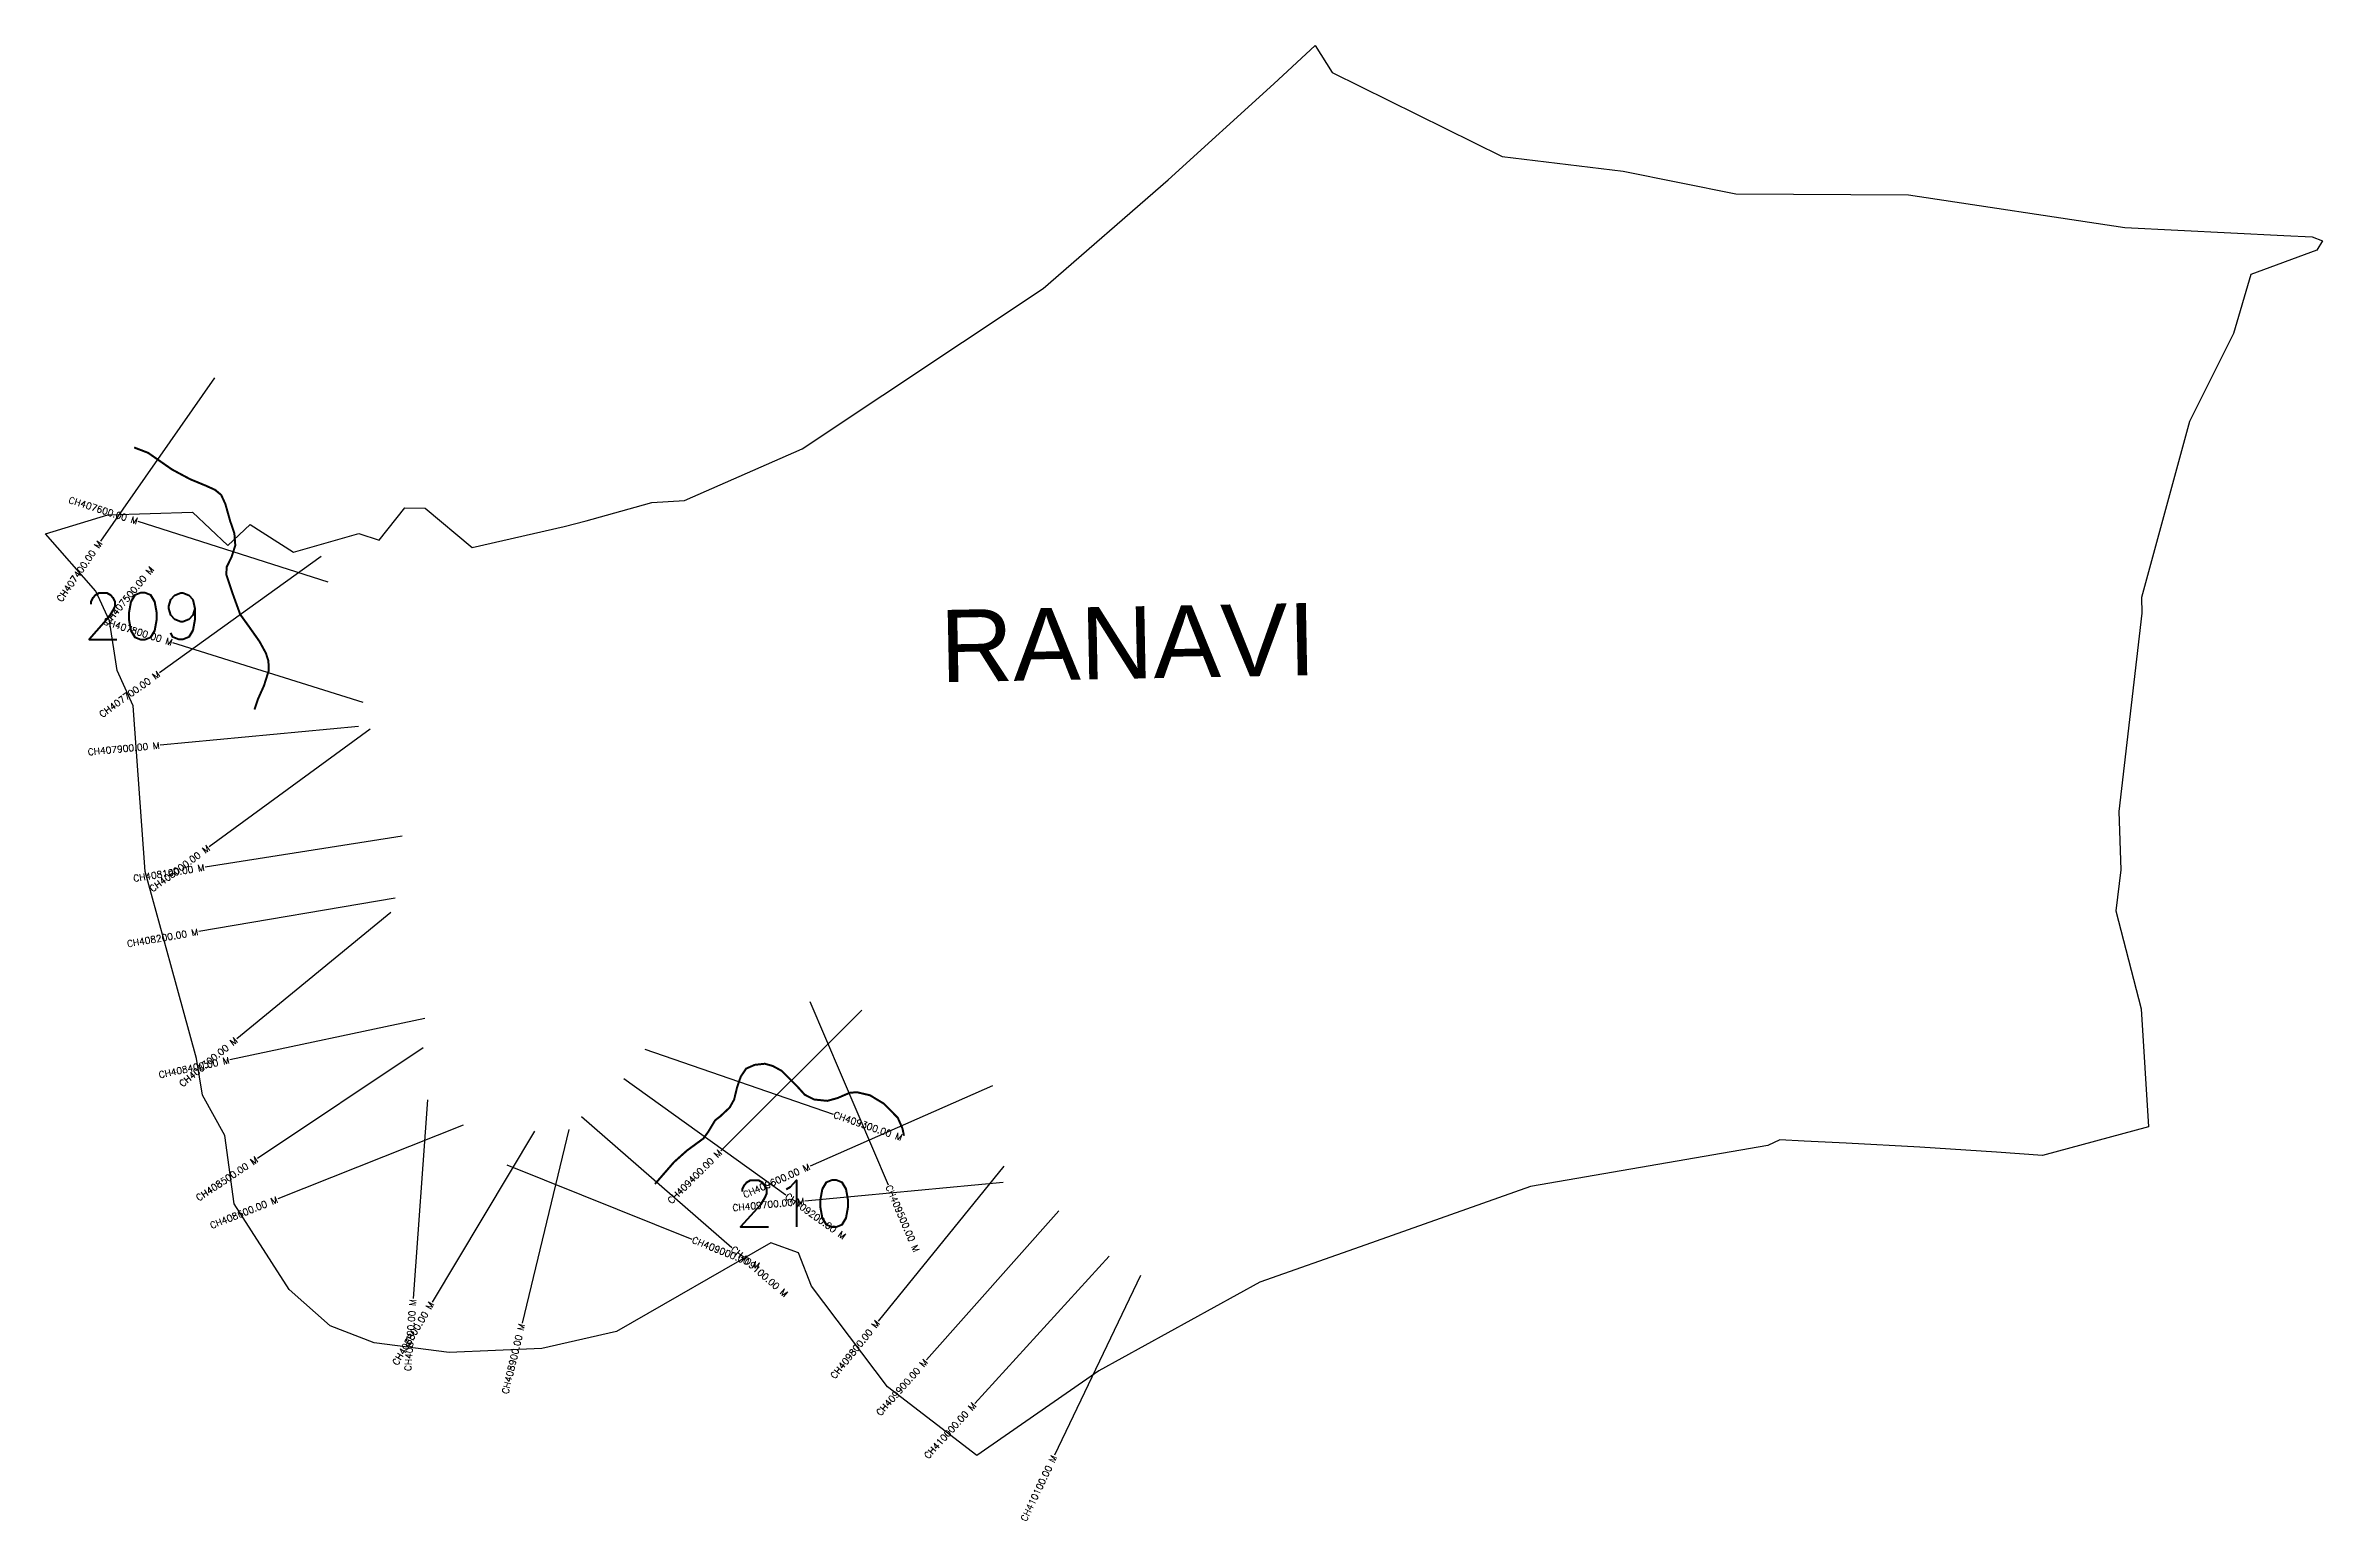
# Model space of a CAD drawing. Header units: metres. Extents: x 303668 to 307095, y 1938563 to 1940784.
import ezdxf
from ezdxf.enums import TextEntityAlignment as Align

# ---------------------------------------------------------------- set-up
doc = ezdxf.new("R2010")
doc.units = ezdxf.units.M
for name, color, linetype in [('CS', 134, 'Continuous'), ('CSMark', 6, 'Continuous'), ('NATURALLY PROTECTED', 3, 'Continuous'), ('VILLAGE NAME', 250, 'Continuous')]:
    doc.layers.add(name, color=color, linetype=linetype)
doc.styles.get("Standard").update_dxf_attribs({"font": 'simplex.shx'})

msp = doc.modelspace()

# ---------------------------------------------------------------- linework, layer by layer
at = {"color": 6, "flags": 128}
msp.add_lwpolyline([(303668, 1940048.5), (303761.9, 1940076.9), (303889.4, 1940081.1), (303942.5, 1940031.1), (303976.2, 1940062.4), (304041.3, 1940021), (304139.7, 1940048.8), (304170.2, 1940038.9), (304208.6, 1940087.4), (304239.5, 1940087.3), (304310.2, 1940028), (304448.7, 1940059.7), (304481.5, 1940068.1), (304555.6, 1940088.6), (304580.6, 1940095.5), (304629.5, 1940098.7), (304806.7, 1940176.5), (305169.3, 1940418), (305357.5, 1940581.3), (305516.4, 1940725.9), (305578.7, 1940783.6), (305604.2, 1940742.8), (305860.2, 1940616.5), (306042.2, 1940594.7), (306211.7, 1940560.5), (306471.5, 1940558.6), (306797.1, 1940509.6), (307036.2, 1940497.6), (307079.3, 1940495.5), (307094.6, 1940489.4), (307085.9, 1940475.3), (306986.6, 1940438.8), (306960.6, 1940350.3), (306894.3, 1940217.5), (306822.1, 1939952.6), (306822.7, 1939928.9), (306788.1, 1939630.3), (306791.3, 1939542.6), (306783.6, 1939481.1), (306821.8, 1939333.2), (306833, 1939155.9), (306673.1, 1939112.5), (306604.1, 1939117.8), (306488.8, 1939125.3), (306377.7, 1939131), (306314.8, 1939134.3), (306277.9, 1939136.2), (306259.8, 1939127.8), (305902.7, 1939065.8), (305646.4, 1938975.3), (305495.2, 1938922), (305252.9, 1938788.5), (305069.4, 1938660.8), (304935.3, 1938764.5), (304820.8, 1938915.9), (304801.3, 1938965.9), (304759.6, 1938981.3), (304527.2, 1938847.8), (304414.8, 1938822.1), (304275.6, 1938816), (304162.7, 1938830.3), (304096.2, 1938855.9), (304034.5, 1938910.7), (303951.7, 1939039.8), (303937.7, 1939142.7), (303904.3, 1939203.5), (303895.2, 1939258.8), (303856.7, 1939399.4), (303818.2, 1939539.9), (303799.7, 1939789.5), (303775.8, 1939842.5), (303764.5, 1939917.7), (303743.8, 1939962.3), (303668, 1940048.5)], dxfattribs=at)
at = {"layer": 'CS'}
for p, q in [((303922.5, 1940283.5), (303750.7, 1940037.5)), ((304093.4, 1939975.7), (303807.5, 1940066.8)), ((304082.9, 1940014.6), (303839.4, 1939839.3)), ((304146, 1939794.5), (303859.8, 1939884.4)), ((304139.2, 1939758.3), (303840.6, 1939730.2)), ((304156.5, 1939754.4), (303914.4, 1939577.2)), ((304204.5, 1939593.1), (303908.2, 1939546.5)), ((304194.3, 1939500.2), (303898.6, 1939449.6)), ((304187.8, 1939478.4), (303955.8, 1939288.2)), ((304239, 1939318.9), (303945.6, 1939256.5)), ((304896.5, 1939331.6), (304684.1, 1939119.7)), ((304818, 1939344.3), (304936.1, 1939068.5)), ((304236.5, 1939274.6), (303986.9, 1939108.2)), ((304569.9, 1939272.7), (304853.5, 1939174.8)), ((304538.4, 1939228.6), (304781.9, 1939053.3)), ((305093.3, 1939217.4), (304818.6, 1939096.7)), ((304242.9, 1939196.4), (304221.1, 1938897.2)), ((304296.5, 1939158), (304017.7, 1939047.1)), ((304404, 1939149.2), (304249.7, 1938891.9)), ((304455.5, 1939151.8), (304385.2, 1938860.2)), ((304474.6, 1939171.2), (304700.8, 1938974.1)), ((304362.3, 1939098.4), (304640.7, 1938986.6)), ((305110, 1939096.5), (304921.1, 1938863.4)), ((305109.4, 1939072.1), (304810.8, 1939044)), ((305192.7, 1939029.2), (304993.6, 1938804.8)), ((305268.5, 1938961), (305066.5, 1938739.2)), ((305316, 1938932.1), (305186.6, 1938661.4))]:
    msp.add_line(p, q, dxfattribs=at)
at = {"layer": 'NATURALLY PROTECTED', "const_width": 3, "flags": 128}
for points in [[(303801.3, 1940178.5), (303822.4, 1940170.4), (303858.4, 1940145.3), (303885.7, 1940130.7), (303909.6, 1940120.8), (303923.1, 1940114.7), (303932.4, 1940107), (303938.7, 1940093.2), (303945.9, 1940067.6), (303952.2, 1940049.3), (303953.6, 1940031), (303948, 1940013.6), (303940.6, 1939998.5), (303940.1, 1939987.2), (303948.6, 1939961.3), (303961, 1939927.1), (303974, 1939909.1), (303990.1, 1939886.3), (303999.7, 1939868.7), (304003.4, 1939857.1), (304004, 1939842.8), (303996.8, 1939820), (303987.8, 1939799.9), (303982.5, 1939784)], [(304585, 1939069.8), (304585.7, 1939070.3), (304614, 1939102.8), (304633.4, 1939120.1), (304658.1, 1939138.2), (304665.3, 1939148.2), (304675.8, 1939165.6), (304683.3, 1939171.4), (304697.6, 1939184.8), (304704.3, 1939196.8), (304708.7, 1939215.2), (304714.3, 1939231.4), (304722.4, 1939243.4), (304735.2, 1939249), (304750.5, 1939250.7), (304762.5, 1939247.3), (304776, 1939239.9), (304798.8, 1939217.1), (304810.5, 1939204.1), (304824.5, 1939196.9), (304844.4, 1939194.8), (304859.8, 1939199), (304878.1, 1939206.9), (304888.8, 1939207.9), (304908.8, 1939203.2), (304929.9, 1939190.4), (304950.6, 1939169.3), (304957.6, 1939153.3), (304959.9, 1939142.4)]]:
    msp.add_lwpolyline(points, dxfattribs=at)

# ---------------------------------------------------------------- texts
at = {"char_height": 70, "attachment_point": 1}
for s, insert in [('209', (303724.5, 1939959.5)), ('210', (304704.9, 1939075.2))]:
    msp.add_mtext_dynamic_manual_height_columns(s, width=95.172, gutter_width=1, heights=[0], dxfattribs=dict(at, insert=insert))
at = {"layer": 'CSMark'}
for s, rotation, p in [('CH407600.00 M', 342.3395, (303806.6, 1940067.1)), ('CH407400.00 M', 55.081, (303750.2, 1940036.7)), ('CH407500.00 M', 50.3734, (303828.2, 1939997.2)), ('CH407800.00 M', 342.5605, (303858.9, 1939884.7)), ('CH407700.00 M', 35.7432, (303838.6, 1939838.7)), ('CH407900.00 M', 5.3803, (303839.6, 1939730.1)), ('CH408000.00 M', 36.1963, (303913.6, 1939576.6)), ('CH408100.00 M', 8.9345, (303907.2, 1939546.3)), ('CH408200.00 M', 9.7121, (303897.6, 1939449.4)), ('CH408300.00 M', 39.3312, (303955, 1939287.6)), ('CH408400.00 M', 12.0131, (303944.6, 1939256.3)), ('CH409400.00 M', 44.9316, (304683.4, 1939119)), ('CH408500.00 M', 33.7062, (303986.1, 1939107.6)), ('CH409600.00 M', 23.7284, (304817.7, 1939096.3)), ('CH408600.00 M', 21.6949, (304016.8, 1939046.7)), ('CH409700.00 M', 5.3872, (304809.8, 1939043.9)), ('CH408800.00 M', 59.0529, (304249.2, 1938891.1)), ('CH408700.00 M', 85.8273, (304221, 1938896.2)), ('CH408900.00 M', 76.4484, (304384.9, 1938859.2)), ('CH409800.00 M', 50.9671, (304920.4, 1938862.7)), ('CH409900.00 M', 48.4031, (304992.9, 1938804.1)), ('CH410000.00 M', 47.6851, (305065.8, 1938738.5)), ('CH410100.00 M', 64.4542, (305186.2, 1938660.5))]:
    msp.add_text(s, height=10, rotation=rotation, dxfattribs=at).set_placement(p, align=Align.MIDDLE_RIGHT)
for s, rotation, p in [('CH409300.00 M', 340.9627, (304854.4, 1939174.5)), ('CH409200.00 M', 324.2544, (304782.7, 1939052.8)), ('CH409500.00 M', 293.1854, (304936.5, 1939067.6)), ('CH409000.00 M', 338.1153, (304641.7, 1938986.2)), ('CH409100.00 M', 318.9378, (304701.6, 1938973.5))]:
    msp.add_text(s, height=10, rotation=rotation, dxfattribs=at).set_placement(p, align=Align.MIDDLE_LEFT)
at = {"layer": 'VILLAGE NAME', "insert": (305013.2, 1939933.7), "char_height": 108.748, "attachment_point": 1, "rotation": 1.1028}
msp.add_mtext_dynamic_manual_height_columns('{\\fArial|b0|i0|c0|p34;RANAVI}', width=1571.314, gutter_width=543.7, heights=[0], dxfattribs=at)

doc.saveas('drawing.dxf')
